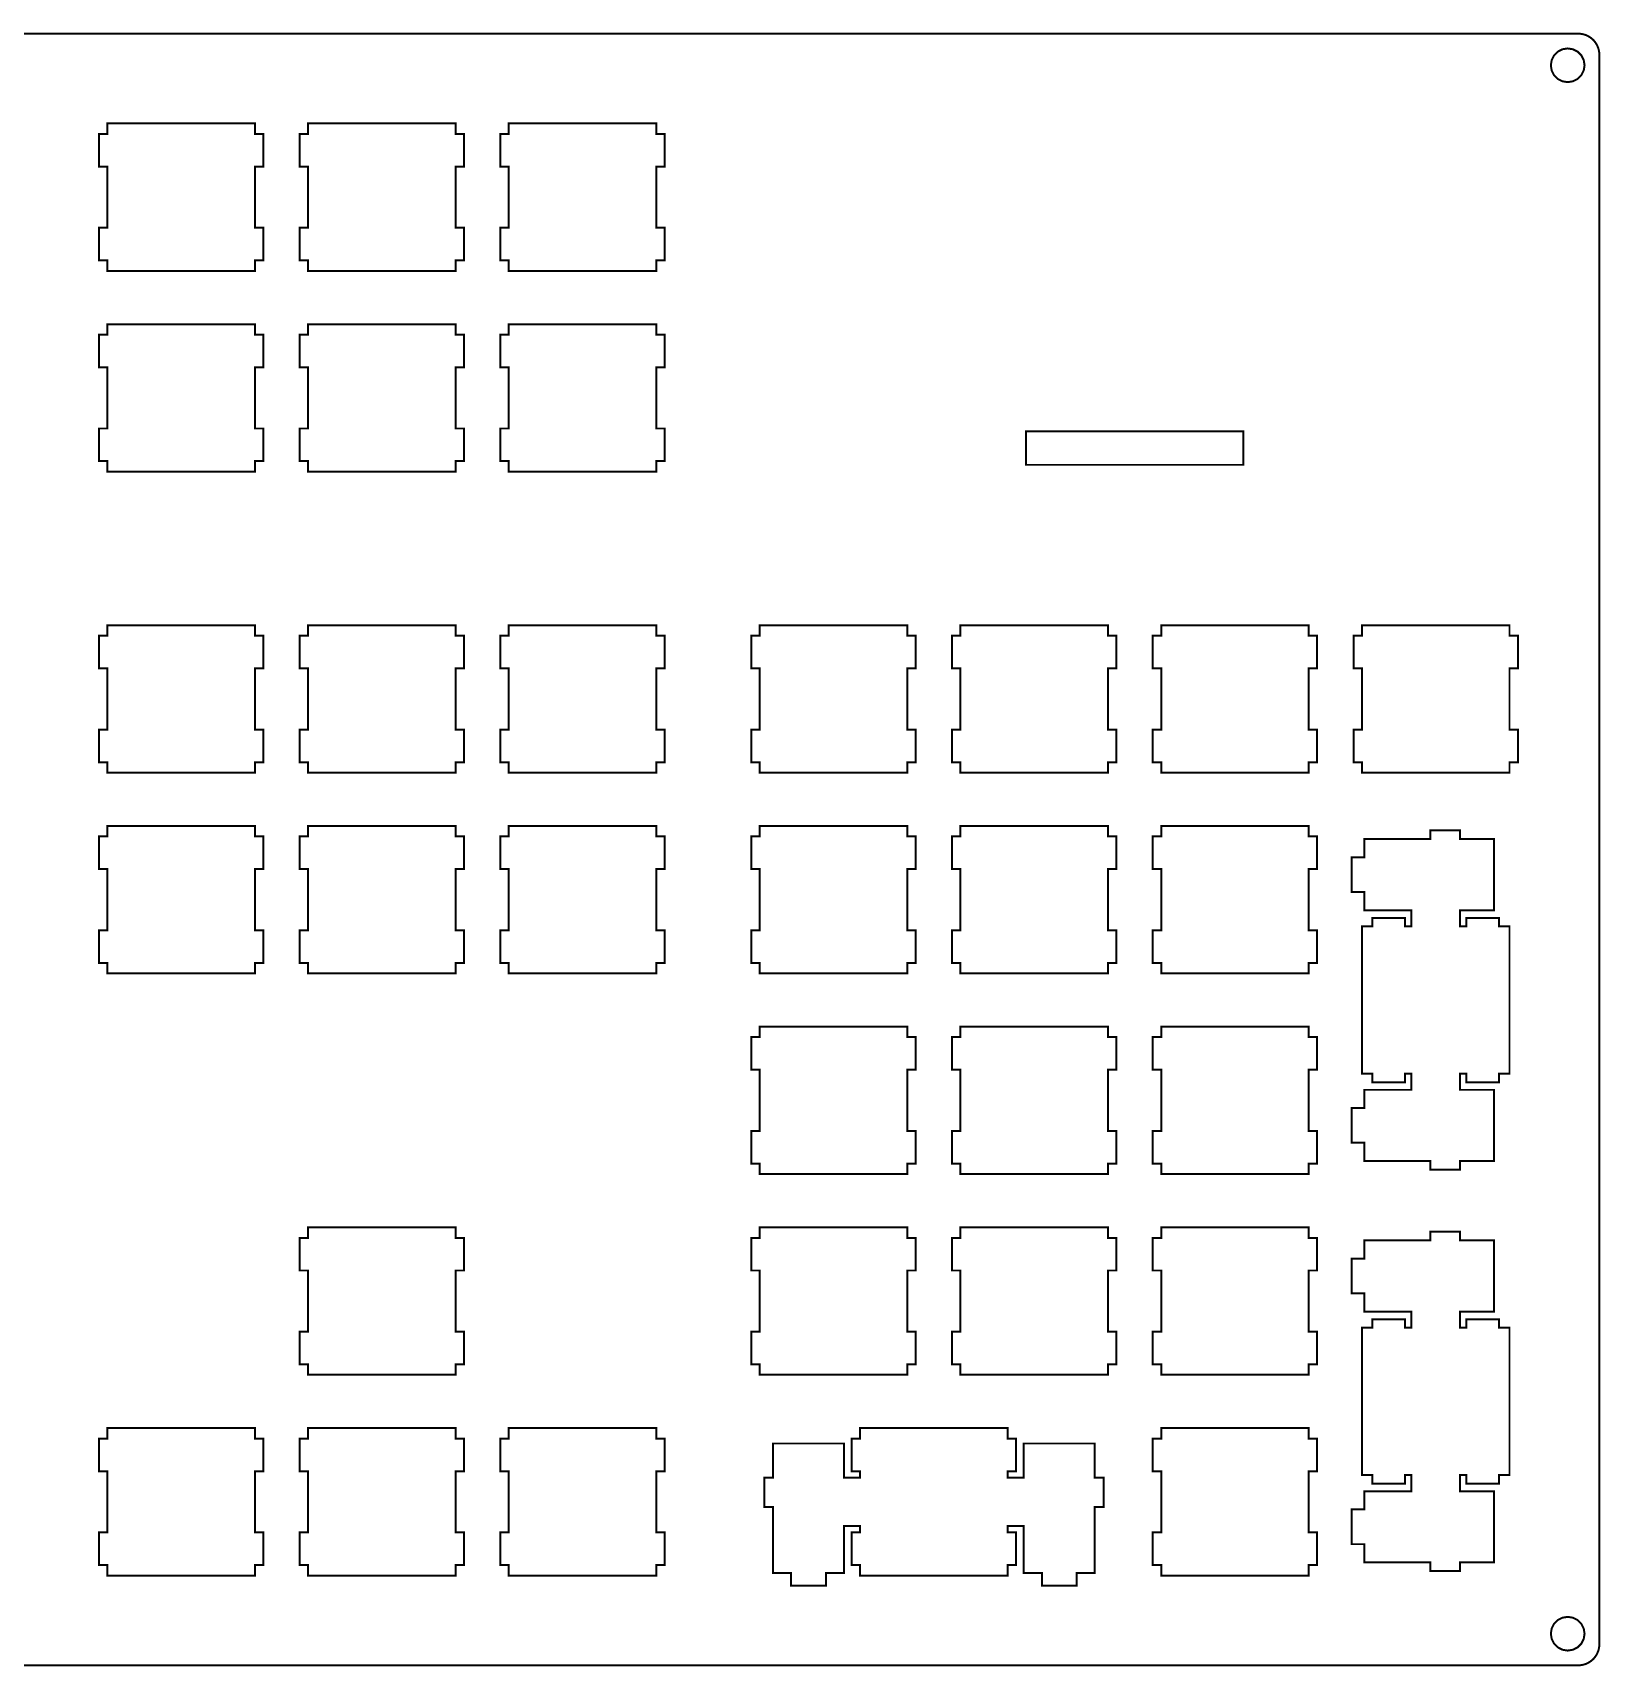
# Model space of a CAD drawing. Extents: x 0.2 to 17.5, y 0.2 to 6.3.
# Drawn here: x 11.69 to 17.55, y 0.2 to 6.31 of the extents above; entities that cross this region are included whole.
import ezdxf

# ---------------------------------------------------------------- set-up
doc = ezdxf.new("R2010")
doc.units = 0
doc.layers.get('0').update_dxf_attribs({"linetype": 'CONTINUOUS'})

msp = doc.modelspace()

# ---------------------------------------------------------------- linework, layer by layer
at = {"color": 0, "const_width": 0.00744}
msp.add_lwpolyline([(0.275608, 6.30317), (17.4656, 6.30311), (17.4656, 6.30311), (17.4718, 6.3029), (17.4779, 6.30219), (17.484, 6.30094), (17.49, 6.29932), (17.4958, 6.29715), (17.5014, 6.29454), (17.5067, 6.29156), (17.5119, 6.28808), (17.5167, 6.28424), (17.5214, 6.28006), (17.5256, 6.2755), (17.5293, 6.27067), (17.5328, 6.26551), (17.5358, 6.2601), (17.5383, 6.2545), (17.5406, 6.24875), (17.5422, 6.24274), (17.5435, 6.23671), (17.5442, 6.23058), (17.5444, 6.22439), (17.5444, 0.284397), (17.5442, 0.278212), (17.5435, 0.272081), (17.5422, 0.266004), (17.5406, 0.260038), (17.5383, 0.254232), (17.5358, 0.248643), (17.5328, 0.243272), (17.5293, 0.238118), (17.5256, 0.23329), (17.5214, 0.228678), (17.5167, 0.224501), (17.5119, 0.220649), (17.5067, 0.217231), (17.5014, 0.214193), (17.4958, 0.211643), (17.49, 0.209472), (17.484, 0.207844), (17.4779, 0.206597), (17.4718, 0.205892), (17.4656, 0.205621), (0.275608, 0.205621)], dxfattribs=at)
for points in [[(17.4068, 6.2449), (17.3892, 6.236), (17.3753, 6.22206), (17.3664, 6.20449), (17.3633, 6.185), (17.3664, 6.16553), (17.3753, 6.148), (17.3892, 6.13406), (17.4068, 6.12511), (17.4262, 6.12201), (17.4457, 6.12511), (17.4633, 6.13406), (17.4772, 6.148), (17.4861, 6.16553), (17.4893, 6.185), (17.4861, 6.20449), (17.4772, 6.22206), (17.4633, 6.236), (17.4457, 6.2449), (17.4262, 6.24799), (17.4068, 6.2449)], [(11.97, 5.9675), (11.97, 5.92817), (11.9385, 5.92817), (11.9385, 5.80604), (11.97, 5.80604), (11.97, 5.57775), (11.9385, 5.57775), (11.9385, 5.45568), (11.97, 5.45568), (11.97, 5.41629), (12.5212, 5.41629), (12.5212, 5.45568), (12.5527, 5.45568), (12.5527, 5.57775), (12.5212, 5.57775), (12.5212, 5.80604), (12.5527, 5.80604), (12.5527, 5.92817), (12.5212, 5.92817), (12.5212, 5.9675), (11.97, 5.9675)], [(12.72, 5.9675), (12.72, 5.92817), (12.6885, 5.92817), (12.6885, 5.80604), (12.72, 5.80604), (12.72, 5.57775), (12.6885, 5.57775), (12.6885, 5.45568), (12.72, 5.45568), (12.72, 5.41629), (13.2712, 5.41629), (13.2712, 5.45568), (13.3027, 5.45568), (13.3027, 5.57775), (13.2712, 5.57775), (13.2712, 5.80604), (13.3027, 5.80604), (13.3027, 5.92817), (13.2712, 5.92817), (13.2712, 5.9675), (12.72, 5.9675)], [(13.47, 5.9675), (13.47, 5.92817), (13.4385, 5.92817), (13.4385, 5.80604), (13.47, 5.80604), (13.47, 5.57775), (13.4385, 5.57775), (13.4385, 5.45568), (13.47, 5.45568), (13.47, 5.41629), (14.0211, 5.41629), (14.0211, 5.45568), (14.0526, 5.45568), (14.0526, 5.57775), (14.0211, 5.57775), (14.0211, 5.80604), (14.0526, 5.80604), (14.0526, 5.92817), (14.0211, 5.92817), (14.0211, 5.9675), (13.47, 5.9675)], [(11.97, 5.2175), (11.97, 5.17811), (11.9385, 5.17811), (11.9385, 5.05604), (11.97, 5.05604), (11.97, 4.82769), (11.9385, 4.82769), (11.9385, 4.70568), (11.97, 4.70568), (11.97, 4.66629), (12.5212, 4.66629), (12.5212, 4.70568), (12.5527, 4.70568), (12.5527, 4.82769), (12.5212, 4.82769), (12.5212, 5.05604), (12.5527, 5.05604), (12.5527, 5.17811), (12.5212, 5.17811), (12.5212, 5.2175), (11.97, 5.2175)], [(12.72, 5.2175), (12.72, 5.17811), (12.6885, 5.17811), (12.6885, 5.05604), (12.72, 5.05604), (12.72, 4.82769), (12.6885, 4.82769), (12.6885, 4.70568), (12.72, 4.70568), (12.72, 4.66629), (13.2712, 4.66629), (13.2712, 4.70568), (13.3027, 4.70568), (13.3027, 4.82769), (13.2712, 4.82769), (13.2712, 5.05604), (13.3027, 5.05604), (13.3027, 5.17811), (13.2712, 5.17811), (13.2712, 5.2175), (12.72, 5.2175)], [(13.47, 5.2175), (13.47, 5.17811), (13.4385, 5.17811), (13.4385, 5.05604), (13.47, 5.05604), (13.47, 4.82769), (13.4385, 4.82769), (13.4385, 4.70568), (13.47, 4.70568), (13.47, 4.66629), (14.0211, 4.66629), (14.0211, 4.70568), (14.0526, 4.70568), (14.0526, 4.82769), (14.0211, 4.82769), (14.0211, 5.05604), (14.0526, 5.05604), (14.0526, 5.17811), (14.0211, 5.17811), (14.0211, 5.2175), (13.47, 5.2175)], [(15.4018, 4.81689), (16.2143, 4.81689), (16.2143, 4.69189), (15.4018, 4.69189), (15.4018, 4.81689)], [(11.97, 4.0925), (11.97, 4.05311), (11.9385, 4.05311), (11.9385, 3.93104), (11.97, 3.93104), (11.97, 3.70269), (11.9385, 3.70269), (11.9385, 3.58068), (11.97, 3.58068), (11.97, 3.54129), (12.5212, 3.54129), (12.5212, 3.58068), (12.5527, 3.58068), (12.5527, 3.70269), (12.5212, 3.70269), (12.5212, 3.93104), (12.5527, 3.93104), (12.5527, 4.05311), (12.5212, 4.05311), (12.5212, 4.0925), (11.97, 4.0925)], [(12.72, 4.0925), (12.72, 4.05311), (12.6885, 4.05311), (12.6885, 3.93104), (12.72, 3.93104), (12.72, 3.70269), (12.6885, 3.70269), (12.6885, 3.58068), (12.72, 3.58068), (12.72, 3.54129), (13.2712, 3.54129), (13.2712, 3.58068), (13.3027, 3.58068), (13.3027, 3.70269), (13.2712, 3.70269), (13.2712, 3.93104), (13.3027, 3.93104), (13.3027, 4.05311), (13.2712, 4.05311), (13.2712, 4.0925), (12.72, 4.0925)], [(13.47, 4.0925), (13.47, 4.05311), (13.4385, 4.05311), (13.4385, 3.93104), (13.47, 3.93104), (13.47, 3.70269), (13.4385, 3.70269), (13.4385, 3.58068), (13.47, 3.58068), (13.47, 3.54129), (14.0211, 3.54129), (14.0211, 3.58068), (14.0526, 3.58068), (14.0526, 3.70269), (14.0211, 3.70269), (14.0211, 3.93104), (14.0526, 3.93104), (14.0526, 4.05311), (14.0211, 4.05311), (14.0211, 4.0925), (13.47, 4.0925)], [(14.4075, 4.0925), (14.4075, 4.05311), (14.376, 4.05311), (14.376, 3.93104), (14.4075, 3.93104), (14.4075, 3.70269), (14.376, 3.70269), (14.376, 3.58068), (14.4075, 3.58068), (14.4075, 3.54129), (14.9588, 3.54129), (14.9588, 3.58068), (14.9901, 3.58068), (14.9901, 3.70269), (14.9588, 3.70269), (14.9588, 3.93104), (14.9901, 3.93104), (14.9901, 4.05311), (14.9588, 4.05311), (14.9588, 4.0925), (14.4075, 4.0925)], [(15.1575, 4.0925), (15.1575, 4.05311), (15.126, 4.05311), (15.126, 3.93104), (15.1575, 3.93104), (15.1575, 3.70269), (15.126, 3.70269), (15.126, 3.58068), (15.1575, 3.58068), (15.1575, 3.54129), (15.7088, 3.54129), (15.7088, 3.58068), (15.7401, 3.58068), (15.7401, 3.70269), (15.7088, 3.70269), (15.7088, 3.93104), (15.7401, 3.93104), (15.7401, 4.05311), (15.7088, 4.05311), (15.7088, 4.0925), (15.1575, 4.0925)], [(15.9075, 4.0925), (15.9075, 4.05311), (15.876, 4.05311), (15.876, 3.93104), (15.9075, 3.93104), (15.9075, 3.70269), (15.876, 3.70269), (15.876, 3.58068), (15.9075, 3.58068), (15.9075, 3.54129), (16.4588, 3.54129), (16.4588, 3.58068), (16.4901, 3.58068), (16.4901, 3.70269), (16.4588, 3.70269), (16.4588, 3.93104), (16.4901, 3.93104), (16.4901, 4.05311), (16.4588, 4.05311), (16.4588, 4.0925), (15.9075, 4.0925)], [(16.6575, 4.0925), (16.6575, 4.05311), (16.626, 4.05311), (16.626, 3.93104), (16.6575, 3.93104), (16.6575, 3.70269), (16.626, 3.70269), (16.626, 3.58068), (16.6575, 3.58068), (16.6575, 3.54129), (17.2088, 3.54129), (17.2088, 3.58068), (17.2401, 3.58068), (17.2401, 3.70269), (17.2088, 3.70269), (17.2088, 3.93104), (17.2401, 3.93104), (17.2401, 4.05311), (17.2088, 4.05311), (17.2088, 4.0925), (16.6575, 4.0925)], [(11.97, 3.3425), (11.97, 3.30311), (11.9385, 3.30311), (11.9385, 3.18104), (11.97, 3.18104), (11.97, 2.95269), (11.9385, 2.95269), (11.9385, 2.83068), (11.97, 2.83068), (11.97, 2.79129), (12.5212, 2.79129), (12.5212, 2.83068), (12.5527, 2.83068), (12.5527, 2.95269), (12.5212, 2.95269), (12.5212, 3.18104), (12.5527, 3.18104), (12.5527, 3.30311), (12.5212, 3.30311), (12.5212, 3.3425), (11.97, 3.3425)], [(12.72, 3.3425), (12.72, 3.30311), (12.6885, 3.30311), (12.6885, 3.18104), (12.72, 3.18104), (12.72, 2.95269), (12.6885, 2.95269), (12.6885, 2.83068), (12.72, 2.83068), (12.72, 2.79129), (13.2712, 2.79129), (13.2712, 2.83068), (13.3027, 2.83068), (13.3027, 2.95269), (13.2712, 2.95269), (13.2712, 3.18104), (13.3027, 3.18104), (13.3027, 3.30311), (13.2712, 3.30311), (13.2712, 3.3425), (12.72, 3.3425)], [(13.47, 3.3425), (13.47, 3.30311), (13.4385, 3.30311), (13.4385, 3.18104), (13.47, 3.18104), (13.47, 2.95269), (13.4385, 2.95269), (13.4385, 2.83068), (13.47, 2.83068), (13.47, 2.79129), (14.0211, 2.79129), (14.0211, 2.83068), (14.0526, 2.83068), (14.0526, 2.95269), (14.0211, 2.95269), (14.0211, 3.18104), (14.0526, 3.18104), (14.0526, 3.30311), (14.0211, 3.30311), (14.0211, 3.3425), (13.47, 3.3425)], [(14.4075, 3.3425), (14.4075, 3.30311), (14.376, 3.30311), (14.376, 3.18104), (14.4075, 3.18104), (14.4075, 2.95269), (14.376, 2.95269), (14.376, 2.83068), (14.4075, 2.83068), (14.4075, 2.79129), (14.9588, 2.79129), (14.9588, 2.83068), (14.9901, 2.83068), (14.9901, 2.95269), (14.9588, 2.95269), (14.9588, 3.18104), (14.9901, 3.18104), (14.9901, 3.30311), (14.9588, 3.30311), (14.9588, 3.3425), (14.4075, 3.3425)], [(15.1575, 3.3425), (15.1575, 3.30311), (15.126, 3.30311), (15.126, 3.18104), (15.1575, 3.18104), (15.1575, 2.95269), (15.126, 2.95269), (15.126, 2.83068), (15.1575, 2.83068), (15.1575, 2.79129), (15.7088, 2.79129), (15.7088, 2.83068), (15.7401, 2.83068), (15.7401, 2.95269), (15.7088, 2.95269), (15.7088, 3.18104), (15.7401, 3.18104), (15.7401, 3.30311), (15.7088, 3.30311), (15.7088, 3.3425), (15.1575, 3.3425)], [(15.9075, 3.3425), (15.9075, 3.30311), (15.876, 3.30311), (15.876, 3.18104), (15.9075, 3.18104), (15.9075, 2.95269), (15.876, 2.95269), (15.876, 2.83068), (15.9075, 2.83068), (15.9075, 2.79129), (16.4588, 2.79129), (16.4588, 2.83068), (16.4901, 2.83068), (16.4901, 2.95269), (16.4588, 2.95269), (16.4588, 3.18104), (16.4901, 3.18104), (16.4901, 3.30311), (16.4588, 3.30311), (16.4588, 3.3425), (15.9075, 3.3425)], [(16.9135, 3.32574), (16.9135, 3.29329), (16.6665, 3.29329), (16.6665, 3.22538), (16.6193, 3.22538), (16.6193, 3.09543), (16.6665, 3.09543), (16.6665, 3.0275), (16.8425, 3.0275), (16.8425, 2.9675), (16.8189, 2.9675), (16.8189, 2.99897), (16.6969, 2.99897), (16.6969, 2.9675), (16.6575, 2.9675), (16.6575, 2.41629), (16.6969, 2.41629), (16.6969, 2.38482), (16.8189, 2.38482), (16.8189, 2.41629), (16.8425, 2.41629), (16.8425, 2.35628), (16.6665, 2.35628), (16.6665, 2.28836), (16.6193, 2.28836), (16.6193, 2.15842), (16.6665, 2.15842), (16.6665, 2.0905), (16.9135, 2.0905), (16.9135, 2.05806), (17.0236, 2.05806), (17.0236, 2.0905), (17.1508, 2.0905), (17.1508, 2.35628), (17.0236, 2.35628), (17.0236, 2.41629), (17.0474, 2.41629), (17.0474, 2.38482), (17.1693, 2.38482), (17.1693, 2.41629), (17.2088, 2.41629), (17.2088, 2.9675), (17.1693, 2.9675), (17.1693, 2.99897), (17.0474, 2.99897), (17.0474, 2.9675), (17.0236, 2.9675), (17.0236, 3.0275), (17.1508, 3.0275), (17.1508, 3.29329), (17.0236, 3.29329), (17.0236, 3.32574), (16.9135, 3.32574)], [(14.4075, 2.5925), (14.4075, 2.55311), (14.376, 2.55311), (14.376, 2.43104), (14.4075, 2.43104), (14.4075, 2.20269), (14.376, 2.20269), (14.376, 2.08068), (14.4075, 2.08068), (14.4075, 2.04129), (14.9588, 2.04129), (14.9588, 2.08068), (14.9901, 2.08068), (14.9901, 2.20269), (14.9588, 2.20269), (14.9588, 2.43104), (14.9901, 2.43104), (14.9901, 2.55311), (14.9588, 2.55311), (14.9588, 2.5925), (14.4075, 2.5925)], [(15.1575, 2.5925), (15.1575, 2.55311), (15.126, 2.55311), (15.126, 2.43104), (15.1575, 2.43104), (15.1575, 2.20269), (15.126, 2.20269), (15.126, 2.08068), (15.1575, 2.08068), (15.1575, 2.04129), (15.7088, 2.04129), (15.7088, 2.08068), (15.7401, 2.08068), (15.7401, 2.20269), (15.7088, 2.20269), (15.7088, 2.43104), (15.7401, 2.43104), (15.7401, 2.55311), (15.7088, 2.55311), (15.7088, 2.5925), (15.1575, 2.5925)], [(15.9075, 2.5925), (15.9075, 2.55311), (15.876, 2.55311), (15.876, 2.43104), (15.9075, 2.43104), (15.9075, 2.20269), (15.876, 2.20269), (15.876, 2.08068), (15.9075, 2.08068), (15.9075, 2.04129), (16.4588, 2.04129), (16.4588, 2.08068), (16.4901, 2.08068), (16.4901, 2.20269), (16.4588, 2.20269), (16.4588, 2.43104), (16.4901, 2.43104), (16.4901, 2.55311), (16.4588, 2.55311), (16.4588, 2.5925), (15.9075, 2.5925)], [(12.72, 1.8425), (12.72, 1.80311), (12.6885, 1.80311), (12.6885, 1.6811), (12.72, 1.6811), (12.72, 1.45275), (12.6885, 1.45275), (12.6885, 1.33068), (12.72, 1.33068), (12.72, 1.29129), (13.2712, 1.29129), (13.2712, 1.33068), (13.3027, 1.33068), (13.3027, 1.45275), (13.2712, 1.45275), (13.2712, 1.6811), (13.3027, 1.6811), (13.3027, 1.80311), (13.2712, 1.80311), (13.2712, 1.8425), (12.72, 1.8425)], [(14.4075, 1.8425), (14.4075, 1.80311), (14.376, 1.80311), (14.376, 1.6811), (14.4075, 1.6811), (14.4075, 1.45275), (14.376, 1.45275), (14.376, 1.33068), (14.4075, 1.33068), (14.4075, 1.29129), (14.9588, 1.29129), (14.9588, 1.33068), (14.9901, 1.33068), (14.9901, 1.45275), (14.9588, 1.45275), (14.9588, 1.6811), (14.9901, 1.6811), (14.9901, 1.80311), (14.9588, 1.80311), (14.9588, 1.8425), (14.4075, 1.8425)], [(15.1575, 1.8425), (15.1575, 1.80311), (15.126, 1.80311), (15.126, 1.6811), (15.1575, 1.6811), (15.1575, 1.45275), (15.126, 1.45275), (15.126, 1.33068), (15.1575, 1.33068), (15.1575, 1.29129), (15.7088, 1.29129), (15.7088, 1.33068), (15.7401, 1.33068), (15.7401, 1.45275), (15.7088, 1.45275), (15.7088, 1.6811), (15.7401, 1.6811), (15.7401, 1.80311), (15.7088, 1.80311), (15.7088, 1.8425), (15.1575, 1.8425)], [(15.9075, 1.8425), (15.9075, 1.80311), (15.876, 1.80311), (15.876, 1.6811), (15.9075, 1.6811), (15.9075, 1.45275), (15.876, 1.45275), (15.876, 1.33068), (15.9075, 1.33068), (15.9075, 1.29129), (16.4588, 1.29129), (16.4588, 1.33068), (16.4901, 1.33068), (16.4901, 1.45275), (16.4588, 1.45275), (16.4588, 1.6811), (16.4901, 1.6811), (16.4901, 1.80311), (16.4588, 1.80311), (16.4588, 1.8425), (15.9075, 1.8425)], [(16.9135, 1.82574), (16.9135, 1.79329), (16.6665, 1.79329), (16.6665, 1.72537), (16.6193, 1.72537), (16.6193, 1.59549), (16.6665, 1.59549), (16.6665, 1.52756), (16.8425, 1.52756), (16.8425, 1.4675), (16.8189, 1.4675), (16.8189, 1.49903), (16.6969, 1.49903), (16.6969, 1.4675), (16.6575, 1.4675), (16.6575, 0.916288), (16.6969, 0.916288), (16.6969, 0.884819), (16.8189, 0.884819), (16.8189, 0.916288), (16.8425, 0.916288), (16.8425, 0.856282), (16.6665, 0.856282), (16.6665, 0.788357), (16.6193, 0.788357), (16.6193, 0.658421), (16.6665, 0.658421), (16.6665, 0.590494), (16.9135, 0.590494), (16.9135, 0.558051), (17.0236, 0.558051), (17.0236, 0.590494), (17.1508, 0.590494), (17.1508, 0.856282), (17.0236, 0.856282), (17.0236, 0.916288), (17.0474, 0.916288), (17.0474, 0.884819), (17.1693, 0.884819), (17.1693, 0.916288), (17.2088, 0.916288), (17.2088, 1.4675), (17.1693, 1.4675), (17.1693, 1.49903), (17.0474, 1.49903), (17.0474, 1.4675), (17.0236, 1.4675), (17.0236, 1.52756), (17.1508, 1.52756), (17.1508, 1.79329), (17.0236, 1.79329), (17.0236, 1.82574), (16.9135, 1.82574)], [(11.97, 1.0925), (11.97, 1.05311), (11.9385, 1.05311), (11.9385, 0.931044), (11.97, 0.931044), (11.97, 0.702692), (11.9385, 0.702692), (11.9385, 0.580675), (11.97, 0.580675), (11.97, 0.541287), (12.5212, 0.541287), (12.5212, 0.580675), (12.5527, 0.580675), (12.5527, 0.702692), (12.5212, 0.702692), (12.5212, 0.931044), (12.5527, 0.931044), (12.5527, 1.05311), (12.5212, 1.05311), (12.5212, 1.0925), (11.97, 1.0925)], [(12.72, 1.0925), (12.72, 1.05311), (12.6885, 1.05311), (12.6885, 0.931044), (12.72, 0.931044), (12.72, 0.702692), (12.6885, 0.702692), (12.6885, 0.580675), (12.72, 0.580675), (12.72, 0.541287), (13.2712, 0.541287), (13.2712, 0.580675), (13.3027, 0.580675), (13.3027, 0.702692), (13.2712, 0.702692), (13.2712, 0.931044), (13.3027, 0.931044), (13.3027, 1.05311), (13.2712, 1.05311), (13.2712, 1.0925), (12.72, 1.0925)], [(13.47, 1.0925), (13.47, 1.05311), (13.4385, 1.05311), (13.4385, 0.931044), (13.47, 0.931044), (13.47, 0.702692), (13.4385, 0.702692), (13.4385, 0.580675), (13.47, 0.580675), (13.47, 0.541287), (14.0211, 0.541287), (14.0211, 0.580675), (14.0526, 0.580675), (14.0526, 0.702692), (14.0211, 0.702692), (14.0211, 0.931044), (14.0526, 0.931044), (14.0526, 1.05311), (14.0211, 1.05311), (14.0211, 1.0925), (13.47, 1.0925)], [(14.7825, 1.0925), (14.7825, 1.05311), (14.751, 1.05311), (14.751, 0.931044), (14.7825, 0.931044), (14.7825, 0.907497), (14.7225, 0.907497), (14.7225, 1.03461), (14.4567, 1.03461), (14.4567, 0.907497), (14.4243, 0.907497), (14.4243, 0.7972), (14.4567, 0.7972), (14.4567, 0.550347), (14.5246, 0.550347), (14.5246, 0.503093), (14.6546, 0.503093), (14.6546, 0.550347), (14.7225, 0.550347), (14.7225, 0.726346), (14.7825, 0.726346), (14.7825, 0.702692), (14.751, 0.702692), (14.751, 0.580675), (14.7825, 0.580675), (14.7825, 0.541287), (15.3338, 0.541287), (15.3338, 0.580675), (15.3651, 0.580675), (15.3651, 0.702692), (15.3338, 0.702692), (15.3338, 0.726346), (15.3937, 0.726346), (15.3937, 0.550347), (15.4617, 0.550347), (15.4617, 0.503093), (15.5915, 0.503093), (15.5915, 0.550347), (15.6594, 0.550347), (15.6594, 0.7972), (15.6919, 0.7972), (15.6919, 0.907497), (15.6594, 0.907497), (15.6594, 1.03461), (15.3937, 1.03461), (15.3937, 0.907497), (15.3338, 0.907497), (15.3338, 0.931044), (15.3651, 0.931044), (15.3651, 1.05311), (15.3338, 1.05311), (15.3338, 1.0925), (14.7825, 1.0925)], [(15.9075, 1.0925), (15.9075, 1.05311), (15.876, 1.05311), (15.876, 0.931044), (15.9075, 0.931044), (15.9075, 0.702692), (15.876, 0.702692), (15.876, 0.580675), (15.9075, 0.580675), (15.9075, 0.541287), (16.4588, 0.541287), (16.4588, 0.580675), (16.4901, 0.580675), (16.4901, 0.702692), (16.4588, 0.702692), (16.4588, 0.931044), (16.4901, 0.931044), (16.4901, 1.05311), (16.4588, 1.05311), (16.4588, 1.0925), (15.9075, 1.0925)], [(17.4068, 0.383681), (17.3892, 0.374729), (17.3753, 0.360786), (17.3664, 0.343207), (17.3633, 0.323731), (17.3664, 0.304308), (17.3753, 0.286729), (17.3892, 0.272786), (17.4068, 0.263835), (17.4262, 0.260742), (17.4457, 0.263835), (17.4633, 0.272786), (17.4772, 0.286729), (17.4861, 0.304308), (17.4893, 0.323731), (17.4861, 0.343207), (17.4772, 0.360786), (17.4633, 0.374729), (17.4457, 0.383681), (17.4262, 0.386719), (17.4068, 0.383681)]]:
    msp.add_lwpolyline(points, close=True, dxfattribs=at)

doc.saveas('drawing.dxf')
